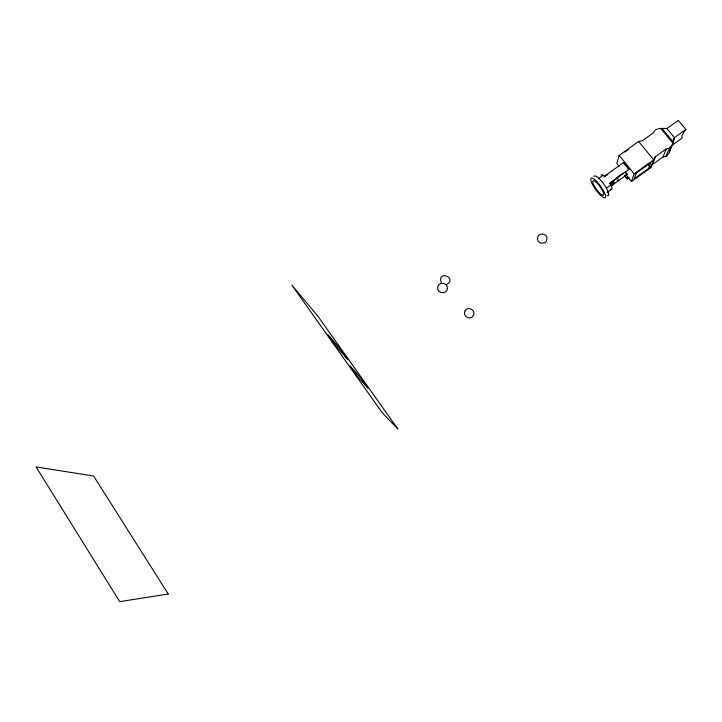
<?xml version="1.0" encoding="UTF-8"?>
<svg xmlns="http://www.w3.org/2000/svg" width="722" height="722" viewBox="0 0 722 722"><rect width="100%" height="100%" fill="white"/><g stroke="black" fill="none" stroke-linecap="round" stroke-linejoin="round"><path stroke-width="1.08" d="M611.372 185.572L614.052 183.532L613.402 180.978M625.803 174.462L631.47 181.475L650.621 167.757L652.273 164.652L662.986 156.972L666.036 156.232A9.115 8.52 4.4 0 0 669.574 151.566L670.702 147.107M671.839 145.393L682.182 137.992A37.706 6.651 -39.4 0 1 685.9 129.482L678.31 120.357L666.893 128.525L660.72 128.435A12.112 11.299 4 0 0 654.827 130.393L653.239 132.974L642.327 140.772L638.636 141.476L619.169 155.392L616.832 163.362L619.259 166.367M624.476 175.681L627.12 178.957L627.797 176.926M631.47 181.475L634.133 173.858L653.681 159.86L655.368 156.692L666.307 148.849L669.42 148.091A9.305 8.691 4.2 0 0 673.03 143.326L674.456 137.667L685.9 129.482M652.273 164.652L655.368 156.692M662.986 156.972L666.307 148.849M666.036 156.232L669.42 148.091M673.301 140.447L674.456 137.667L666.893 128.525M669.872 150.384L673.328 142.126L661.984 128.399M669.574 151.566L673.03 143.326L660.72 128.435M607.753 174.462L604.612 176.52M624.738 175.491L627.391 178.767A3.42 0.623 -38.6 0 1 629.151 177.215M616.579 177.747L621.416 174.291M601.074 175.275A8.863 2.292 54.3 0 1 603.195 175.265L604.449 176.222L623.429 162.64A8.854 2.473 54.3 0 1 628.925 169.435L609.919 183.036L610.929 184.895A8.863 2.292 54.3 0 1 610.812 189.281M609.35 183.875L617.608 177.964A5.713 1.534 54.3 0 1 617.5 180.843M610.613 184.372L613.853 182.052M606.516 188.054L610.929 184.895M610.839 185.238L614.079 182.919M610.902 185.563L613.799 183.839M610.821 185.843L614.052 183.532M611.218 185.879L627.292 174.372L625.261 171.854M607.166 192.44L611.552 189.308M624.936 152.071L628.582 149.463M598.791 178.415L603.195 175.265M604.052 176.773L607.283 174.462M446.178 284.639C458.605 278.286 437.009 269.261 441.187 282.546M638.636 141.476L653.681 159.86L650.621 167.757L647.544 163.984M619.169 155.392L634.133 173.858M623.429 162.64L628.925 169.435M622.842 172.964A2.843 0.785 54.3 0 1 622.22 173.713M611.471 171.466A5.713 1.534 54.3 0 1 611.949 171.457M627.292 174.372A8.854 2.473 54.3 0 1 625.893 173.036M593.899 176.637A12.003 3.041 54.3 0 1 604.133 184.579A12.003 3.041 54.3 0 1 607.094 195.599M537.592 238.07C536.536 244.072 546.392 245.236 546.906 239.226C547.971 233.224 538.107 232.051 537.592 238.07M465.148 310.785C462.008 315.83 470.239 320.965 473.28 315.667C476.421 310.631 468.199 305.496 465.148 310.785M447.342 288.592C446.701 294.865 436.855 293.457 437.676 287.419C438.317 281.147 448.172 282.546 447.342 288.592M636.226 173.081L634.205 178.821L648.6 168.506L650.856 162.612L636.226 173.081M168.226 594.025L119.708 601.643L36.1 466.953L93.589 476.006L168.226 594.025M602.527 195.22L601.507 194.696A8.863 2.211 54.3 0 1 593.872 185.112A8.863 2.211 54.3 0 1 594.847 181.231L596.083 182.197A8.863 2.211 54.3 0 1 602.554 190.861A8.863 2.211 54.3 0 1 602.527 195.22M397.768 428.859L382.371 412.921L291.887 285.127L317.861 316.146L397.768 428.859M367.895 387.985L357.67 376.667L350.035 365.892L360.765 377.931L367.895 387.985M347.616 359.357L335.974 346.018L327.779 334.457L339.954 348.555L347.616 359.357M592.293 183.984A12.012 3.005 54.3 0 0 605.036 197.828A12.012 3.005 54.3 0 0 597.329 182.106A12.012 3.005 54.3 0 0 592.293 183.984"/></g></svg>
